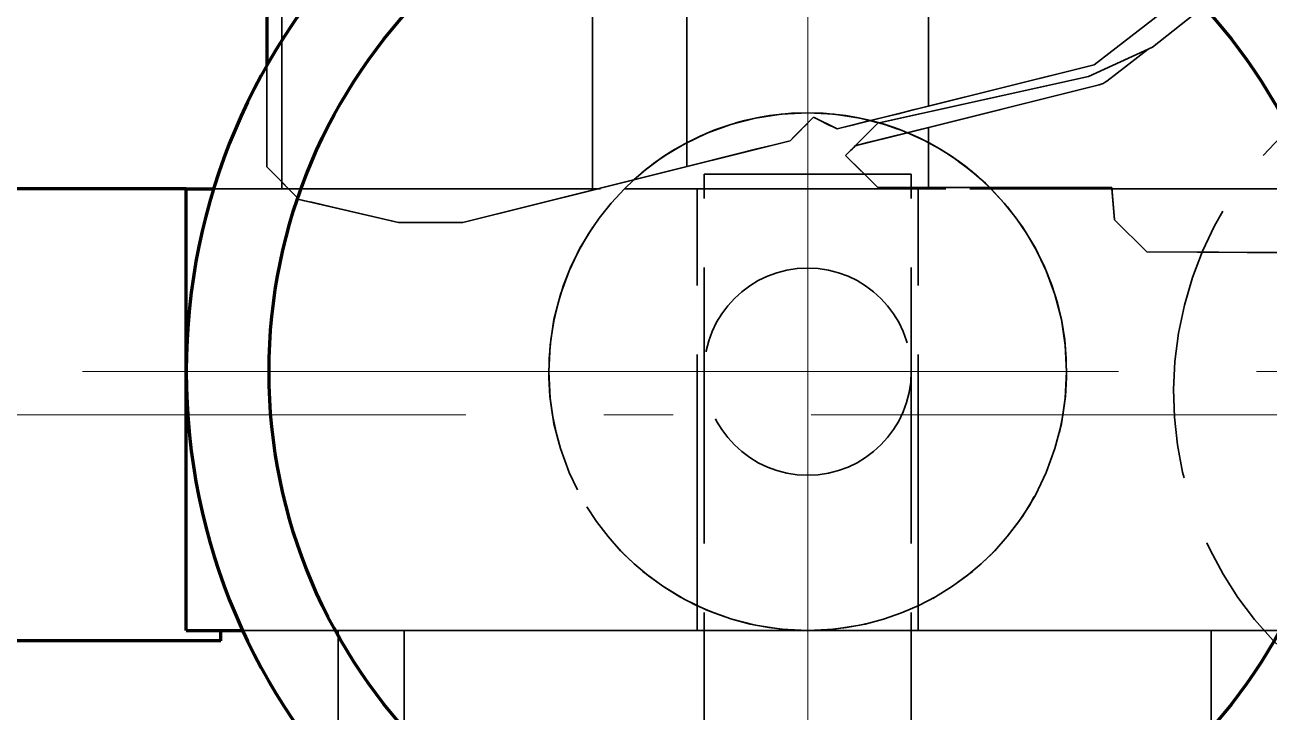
# Model space of a CAD drawing. Header units: millimetres. Extents: x 0 to 2382, y 0 to 420.
# Drawn here: x 147.84 to 165.85, y 349.09 to 359.04 of the extents above; entities that cross this region are included whole.
import ezdxf

# ---------------------------------------------------------------- set-up
doc = ezdxf.new("R2010")
doc.units = ezdxf.units.MM
doc.linetypes.add('IRAM-E-TRAZOS', pattern=[5, 4, -1])
doc.linetypes.add('IRAM-F-TRAZO-PUNTO', pattern=[20, 15, -2, 1, -2])
for name, color, linetype, lineweight in [('01-VISIBLE', 7, 'CONTINUOUS', 70), ('02-OCULTA', 4, 'IRAM-E-TRAZOS', 35), ('03-EJE', 1, 'IRAM-F-TRAZO-PUNTO', 18), ('08-FINA', 5, 'CONTINUOUS', 18)]:
    doc.layers.add(name, color=color, linetype=linetype, lineweight=lineweight)

msp = doc.modelspace()

# ---------------------------------------------------------------- linework, layer by layer
at = {"layer": '01-VISIBLE'}
for p, q in [((151.342, 362.741), (151.342, 358.459)), ((150.172, 356.671), (146.222, 356.671)), ((150.172, 350.271), (150.172, 356.671)), ((150.672, 350.121), (146.222, 350.121))]:
    msp.add_line(p, q, dxfattribs=at)
for points in [[(150.172, 356.671), (150.238, 356.671), (150.305, 356.671), (150.371, 356.671), (150.438, 356.671), (150.504, 356.671), (150.571, 356.671)], [(150.172, 350.271), (150.308, 350.271), (150.444, 350.271), (150.581, 350.271), (150.717, 350.271), (150.854, 350.271), (150.99, 350.271)], [(150.672, 350.121), (150.672, 350.146), (150.672, 350.171), (150.672, 350.196), (150.672, 350.221), (150.672, 350.246), (150.672, 350.271)]]:
    msp.add_lwpolyline(points, dxfattribs=at)
msp.add_circle((159.172, 354.021), 7.8, dxfattribs=at)
for start, end in [(90, -90), (-90, 90)]:
    msp.add_arc((159.172, 354.021), 9, start, end, dxfattribs=at)
at = {"layer": '02-OCULTA'}
for p, q in [((160.922, 357.867), (160.922, 368.803)), ((157.422, 356.993), (157.422, 367.995)), ((163.322, 358.466), (173.057, 366.001)), ((169.927, 363.291), (164.167, 358.721)), ((151.342, 362.741), (151.342, 356.986)), ((163.322, 358.466), (165.65, 360.269)), ((151.557, 356.671), (151.557, 360.116)), ((151.557, 356.671), (151.557, 360.116)), ((151.557, 356.769), (151.557, 360.116)), ((151.557, 356.769), (151.557, 360.116)), ((156.057, 356.671), (156.057, 360.116)), ((156.057, 356.671), (156.057, 360.116)), ((165.849, 360.056), (164.167, 358.721)), ((164.167, 358.721), (163.237, 358.296)), ((164.167, 358.721), (163.237, 358.296)), ((163.237, 358.296), (164.105, 358.693)), ((163.237, 358.296), (164.105, 358.693)), ((164.105, 358.693), (163.505, 358.229)), ((164.105, 358.693), (163.505, 358.229)), ((151.342, 358.459), (151.342, 356.986)), ((159.597, 357.536), (163.322, 358.466)), ((160.085, 357.658), (163.322, 358.466)), ((163.237, 358.296), (160.187, 357.621)), ((160.187, 357.621), (163.237, 358.296)), ((163.237, 358.296), (160.206, 357.626)), ((160.206, 357.626), (163.237, 358.296)), ((163.48, 358.212), (163.453, 358.197)), ((163.48, 358.212), (163.453, 358.197)), ((163.505, 358.229), (163.48, 358.212)), ((163.505, 358.229), (163.48, 358.212)), ((163.394, 358.175), (159.862, 357.294)), ((163.394, 358.175), (160.617, 357.482)), ((163.424, 358.184), (163.394, 358.175)), ((163.424, 358.184), (163.394, 358.175)), ((163.453, 358.197), (163.424, 358.184)), ((163.453, 358.197), (163.424, 358.184)), ((158.917, 357.366), (159.257, 357.706)), ((158.917, 357.366), (159.257, 357.706)), ((159.257, 357.706), (159.597, 357.536)), ((159.257, 357.706), (159.597, 357.536)), ((159.597, 357.536), (160.085, 357.658)), ((160.187, 357.621), (159.722, 357.151)), ((159.862, 357.294), (160.187, 357.621)), ((160.922, 356.686), (160.922, 357.558)), ((154.177, 356.181), (158.917, 357.366)), ((156.654, 356.801), (158.917, 357.366)), ((160.617, 357.482), (159.862, 357.294)), ((159.862, 357.294), (159.722, 357.151)), ((159.722, 357.151), (160.187, 356.686)), ((159.722, 357.151), (160.187, 356.686)), ((151.342, 356.986), (151.807, 356.516)), ((151.342, 356.986), (151.807, 356.516)), ((151.653, 356.671), (151.557, 356.769)), ((151.653, 356.671), (151.557, 356.769)), ((154.177, 356.181), (156.654, 356.801)), ((157.672, 341.53), (157.672, 356.88)), ((160.672, 341.53), (160.672, 356.88)), ((150.672, 356.671), (150.172, 356.671)), ((150.172, 350.271), (150.172, 356.671)), ((151.557, 356.671), (156.057, 356.671)), ((151.557, 356.671), (156.057, 356.671)), ((151.653, 356.671), (156.057, 356.671)), ((151.653, 356.671), (156.057, 356.671)), ((152.172, 356.671), (156.518, 356.671)), ((152.172, 356.671), (166.172, 356.671)), ((152.172, 356.671), (156.137, 356.671)), ((152.172, 356.671), (156.137, 356.671)), ((156.137, 356.671), (154.177, 356.181)), ((156.137, 356.671), (154.177, 356.181)), ((156.518, 356.671), (161.825, 356.671)), ((157.572, 350.271), (157.572, 356.671)), ((160.187, 356.686), (161.81, 356.686)), ((160.187, 356.686), (163.577, 356.686)), ((160.772, 350.271), (160.772, 356.671)), ((161.81, 356.686), (163.577, 356.686)), ((161.825, 356.671), (166.172, 356.671)), ((163.577, 356.686), (163.617, 356.221)), ((163.577, 356.686), (163.617, 356.221)), ((163.578, 356.671), (166.172, 356.671)), ((163.617, 356.221), (163.578, 356.671)), ((163.578, 356.671), (166.172, 356.671)), ((163.617, 356.221), (163.578, 356.671)), ((151.807, 356.516), (153.247, 356.181)), ((151.807, 356.516), (153.247, 356.181)), ((153.247, 356.181), (152.172, 356.432)), ((153.247, 356.181), (152.172, 356.432)), ((153.247, 356.181), (154.177, 356.181)), ((153.247, 356.181), (154.177, 356.181)), ((154.177, 356.181), (153.247, 356.181)), ((154.177, 356.181), (153.247, 356.181)), ((163.617, 356.221), (164.082, 355.756)), ((163.617, 356.221), (164.082, 355.756)), ((164.082, 355.756), (163.617, 356.221)), ((164.082, 355.756), (163.617, 356.221)), ((164.082, 355.756), (168.007, 355.734)), ((166.172, 355.745), (164.082, 355.756)), ((166.172, 355.745), (164.082, 355.756)), ((164.082, 355.756), (179.152, 355.671)), ((150.672, 350.271), (150.172, 350.271)), ((150.672, 350.271), (150.172, 350.271)), ((152.172, 350.271), (159.172, 350.271)), ((152.172, 350.271), (166.172, 350.271)), ((152.372, 348.221), (152.372, 350.271)), ((153.328, 348.221), (153.328, 350.271)), ((159.172, 350.271), (166.172, 350.271)), ((165.016, 348.221), (165.016, 350.271))]:
    msp.add_line(p, q, dxfattribs=at)
for points in [[(159.597, 357.536), (159.817, 357.592), (160.038, 357.647), (160.259, 357.702), (160.48, 357.757), (160.701, 357.812), (160.922, 357.867)], [(160.922, 357.867), (160.701, 357.812), (160.48, 357.757), (160.259, 357.702), (160.038, 357.647), (159.817, 357.592), (159.597, 357.536)], [(158.917, 357.366), (158.973, 357.423), (159.03, 357.48), (159.087, 357.536), (159.143, 357.593), (159.2, 357.65), (159.257, 357.706)], [(159.257, 357.706), (159.2, 357.65), (159.143, 357.593), (159.087, 357.536), (159.03, 357.48), (158.973, 357.423), (158.917, 357.366)], [(159.257, 357.706), (159.313, 357.678), (159.37, 357.65), (159.427, 357.621), (159.483, 357.593), (159.54, 357.565), (159.597, 357.536)], [(159.597, 357.536), (159.54, 357.565), (159.483, 357.593), (159.427, 357.621), (159.37, 357.65), (159.313, 357.678), (159.257, 357.706)], [(159.862, 357.294), (160.039, 357.338), (160.215, 357.382), (160.392, 357.426), (160.569, 357.47), (160.745, 357.514), (160.922, 357.558)], [(160.922, 357.558), (160.745, 357.514), (160.569, 357.47), (160.392, 357.426), (160.215, 357.382), (160.039, 357.338), (159.862, 357.294)], [(158.917, 357.366), (158.667, 357.304), (158.418, 357.242), (158.169, 357.18), (157.92, 357.117), (157.671, 357.055), (157.422, 356.993)], [(157.422, 356.993), (157.671, 357.055), (157.92, 357.117), (158.169, 357.18), (158.418, 357.242), (158.667, 357.304), (158.917, 357.366)], [(159.862, 357.294), (159.839, 357.27), (159.815, 357.246), (159.792, 357.223), (159.769, 357.199), (159.745, 357.175), (159.722, 357.151)], [(159.722, 357.151), (159.745, 357.175), (159.769, 357.199), (159.792, 357.223), (159.815, 357.246), (159.839, 357.27), (159.862, 357.294)], [(159.722, 357.151), (159.799, 357.074), (159.877, 356.996), (159.954, 356.919), (160.032, 356.841), (160.109, 356.764), (160.187, 356.686)], [(160.187, 356.686), (160.109, 356.764), (160.032, 356.841), (159.954, 356.919), (159.877, 356.996), (159.799, 357.074), (159.722, 357.151)], [(160.672, 356.88), (160.422, 356.88), (160.172, 356.88), (159.922, 356.88), (159.672, 356.88), (159.422, 356.88), (159.172, 356.88), (158.922, 356.88), (158.672, 356.88), (158.422, 356.88), (158.172, 356.88), (157.922, 356.88), (157.672, 356.88)], [(157.672, 356.88), (157.922, 356.88), (158.172, 356.88), (158.422, 356.88), (158.672, 356.88), (158.922, 356.88), (159.172, 356.88), (159.422, 356.88), (159.672, 356.88), (159.922, 356.88), (160.172, 356.88), (160.422, 356.88), (160.672, 356.88)], [(150.172, 350.271), (150.172, 350.527), (150.172, 350.783), (150.172, 351.039), (150.172, 351.295), (150.172, 351.551), (150.172, 351.807), (150.172, 352.063), (150.172, 352.319), (150.172, 352.575), (150.172, 352.831), (150.172, 353.087), (150.172, 353.343), (150.172, 353.599), (150.172, 353.855), (150.172, 354.111), (150.172, 354.367), (150.172, 354.623), (150.172, 354.879), (150.172, 355.135), (150.172, 355.391), (150.172, 355.647), (150.172, 355.903), (150.172, 356.159), (150.172, 356.415), (150.172, 356.671)], [(150.172, 356.671), (150.422, 356.671), (150.672, 356.671), (150.922, 356.671), (151.172, 356.671), (151.422, 356.671), (151.672, 356.671), (151.922, 356.671), (152.172, 356.671)], [(150.172, 356.671), (150.172, 356.415), (150.172, 356.159), (150.172, 355.903), (150.172, 355.647), (150.172, 355.391), (150.172, 355.135), (150.172, 354.879), (150.172, 354.623), (150.172, 354.367), (150.172, 354.111), (150.172, 353.855), (150.172, 353.599), (150.172, 353.343), (150.172, 353.087), (150.172, 352.831), (150.172, 352.575), (150.172, 352.319), (150.172, 352.063), (150.172, 351.807), (150.172, 351.551), (150.172, 351.295), (150.172, 351.039), (150.172, 350.783), (150.172, 350.527), (150.172, 350.271)], [(150.571, 356.671), (150.837, 356.671), (151.104, 356.671), (151.371, 356.671), (151.638, 356.671), (151.905, 356.671), (152.172, 356.671)], [(151.807, 356.516), (151.781, 356.542), (151.756, 356.568), (151.73, 356.594), (151.704, 356.62), (151.679, 356.646), (151.653, 356.671)], [(151.653, 356.671), (151.679, 356.646), (151.704, 356.62), (151.73, 356.594), (151.756, 356.568), (151.781, 356.542), (151.807, 356.516)], [(151.653, 356.671), (151.74, 356.671), (151.826, 356.671), (151.912, 356.671), (151.999, 356.671), (152.085, 356.671), (152.172, 356.671)], [(151.653, 356.671), (151.74, 356.671), (151.826, 356.671), (151.912, 356.671), (151.999, 356.671), (152.085, 356.671), (152.172, 356.671)], [(160.772, 356.671), (160.505, 356.671), (160.238, 356.671), (159.972, 356.671), (159.705, 356.671), (159.438, 356.671), (159.172, 356.671), (158.905, 356.671), (158.638, 356.671), (158.372, 356.671), (158.105, 356.671), (157.838, 356.671), (157.572, 356.671)], [(157.572, 356.671), (157.838, 356.671), (158.105, 356.671), (158.372, 356.671), (158.638, 356.671), (158.905, 356.671), (159.172, 356.671), (159.438, 356.671), (159.705, 356.671), (159.972, 356.671), (160.238, 356.671), (160.505, 356.671), (160.772, 356.671)], [(160.187, 356.686), (160.309, 356.686), (160.432, 356.686), (160.554, 356.686), (160.677, 356.686), (160.799, 356.686), (160.922, 356.686)], [(160.922, 356.686), (160.799, 356.686), (160.677, 356.686), (160.554, 356.686), (160.432, 356.686), (160.309, 356.686), (160.187, 356.686)], [(152.172, 356.432), (152.111, 356.446), (152.05, 356.46), (151.989, 356.474), (151.928, 356.488), (151.867, 356.502), (151.807, 356.516)], [(151.807, 356.516), (151.867, 356.502), (151.928, 356.488), (151.989, 356.474), (152.05, 356.46), (152.111, 356.446), (152.172, 356.432)], [(150.172, 350.271), (150.422, 350.271), (150.672, 350.271), (150.922, 350.271), (151.172, 350.271), (151.422, 350.271), (151.672, 350.271), (151.922, 350.271), (152.172, 350.271)], [(150.672, 350.271), (150.672, 350.246), (150.672, 350.221), (150.672, 350.196), (150.672, 350.171), (150.672, 350.146), (150.672, 350.121)], [(150.99, 350.271), (151.187, 350.271), (151.384, 350.271), (151.581, 350.271), (151.778, 350.271), (151.975, 350.271), (152.172, 350.271)], [(165.972, 350.271), (165.72, 350.271), (165.468, 350.271), (165.216, 350.271), (164.964, 350.271), (164.712, 350.271), (164.461, 350.271), (164.209, 350.271), (163.957, 350.271), (163.705, 350.271), (163.453, 350.271), (163.201, 350.271), (162.949, 350.271), (162.698, 350.271), (162.446, 350.271), (162.194, 350.271), (161.942, 350.271), (161.69, 350.271), (161.438, 350.271), (161.186, 350.271), (160.935, 350.271), (160.683, 350.271), (160.431, 350.271), (160.179, 350.271), (159.927, 350.271), (159.675, 350.271), (159.424, 350.271), (159.172, 350.271), (158.92, 350.271), (158.668, 350.271), (158.416, 350.271), (158.164, 350.271), (157.912, 350.271), (157.661, 350.271), (157.409, 350.271), (157.157, 350.271), (156.905, 350.271), (156.653, 350.271), (156.401, 350.271), (156.149, 350.271), (155.898, 350.271), (155.646, 350.271), (155.394, 350.271), (155.142, 350.271), (154.89, 350.271), (154.638, 350.271), (154.386, 350.271), (154.135, 350.271), (153.883, 350.271), (153.631, 350.271), (153.379, 350.271), (153.127, 350.271), (152.875, 350.271), (152.624, 350.271), (152.372, 350.271)], [(152.372, 350.271), (152.624, 350.271), (152.875, 350.271), (153.127, 350.271), (153.379, 350.271), (153.631, 350.271), (153.883, 350.271), (154.135, 350.271), (154.386, 350.271), (154.638, 350.271), (154.89, 350.271), (155.142, 350.271), (155.394, 350.271), (155.646, 350.271), (155.898, 350.271), (156.149, 350.271), (156.401, 350.271), (156.653, 350.271), (156.905, 350.271), (157.157, 350.271), (157.409, 350.271), (157.661, 350.271), (157.912, 350.271), (158.164, 350.271), (158.416, 350.271), (158.668, 350.271), (158.92, 350.271), (159.172, 350.271), (159.424, 350.271), (159.675, 350.271), (159.927, 350.271), (160.179, 350.271), (160.431, 350.271), (160.683, 350.271), (160.935, 350.271), (161.186, 350.271), (161.438, 350.271), (161.69, 350.271), (161.942, 350.271), (162.194, 350.271), (162.446, 350.271), (162.698, 350.271), (162.949, 350.271), (163.201, 350.271), (163.453, 350.271), (163.705, 350.271), (163.957, 350.271), (164.209, 350.271), (164.461, 350.271), (164.712, 350.271), (164.964, 350.271), (165.216, 350.271), (165.468, 350.271), (165.72, 350.271), (165.972, 350.271)], [(165.016, 350.271), (164.762, 350.271), (164.507, 350.271), (164.253, 350.271), (163.999, 350.271), (163.745, 350.271), (163.491, 350.271), (163.237, 350.271), (162.983, 350.271), (162.729, 350.271), (162.475, 350.271), (162.221, 350.271), (161.967, 350.271), (161.713, 350.271), (161.458, 350.271), (161.204, 350.271), (160.95, 350.271), (160.696, 350.271), (160.442, 350.271), (160.188, 350.271), (159.934, 350.271), (159.68, 350.271), (159.426, 350.271), (159.172, 350.271), (158.918, 350.271), (158.663, 350.271), (158.409, 350.271), (158.155, 350.271), (157.901, 350.271), (157.647, 350.271), (157.393, 350.271), (157.139, 350.271), (156.885, 350.271), (156.631, 350.271), (156.377, 350.271), (156.123, 350.271), (155.869, 350.271), (155.614, 350.271), (155.36, 350.271), (155.106, 350.271), (154.852, 350.271), (154.598, 350.271), (154.344, 350.271), (154.09, 350.271), (153.836, 350.271), (153.582, 350.271), (153.328, 350.271)], [(153.328, 350.271), (153.582, 350.271), (153.836, 350.271), (154.09, 350.271), (154.344, 350.271), (154.598, 350.271), (154.852, 350.271), (155.106, 350.271), (155.36, 350.271), (155.614, 350.271), (155.869, 350.271), (156.123, 350.271), (156.377, 350.271), (156.631, 350.271), (156.885, 350.271), (157.139, 350.271), (157.393, 350.271), (157.647, 350.271), (157.901, 350.271), (158.155, 350.271), (158.409, 350.271), (158.663, 350.271), (158.918, 350.271), (159.172, 350.271), (159.426, 350.271), (159.68, 350.271), (159.934, 350.271), (160.188, 350.271), (160.442, 350.271), (160.696, 350.271), (160.95, 350.271), (161.204, 350.271), (161.458, 350.271), (161.713, 350.271), (161.967, 350.271), (162.221, 350.271), (162.475, 350.271), (162.729, 350.271), (162.983, 350.271), (163.237, 350.271), (163.491, 350.271), (163.745, 350.271), (163.999, 350.271), (164.253, 350.271), (164.507, 350.271), (164.762, 350.271), (165.016, 350.271)], [(160.772, 350.271), (160.505, 350.271), (160.238, 350.271), (159.972, 350.271), (159.705, 350.271), (159.438, 350.271), (159.172, 350.271), (158.905, 350.271), (158.638, 350.271), (158.372, 350.271), (158.105, 350.271), (157.838, 350.271), (157.572, 350.271)], [(157.572, 350.271), (157.838, 350.271), (158.105, 350.271), (158.372, 350.271), (158.638, 350.271), (158.905, 350.271), (159.172, 350.271), (159.438, 350.271), (159.705, 350.271), (159.972, 350.271), (160.238, 350.271), (160.505, 350.271), (160.772, 350.271)]]:
    msp.add_lwpolyline(points, dxfattribs=at)
for radius in [9, 3.75, 1.5, 1.5, 1.5]:
    msp.add_circle((159.172, 354.021), radius, dxfattribs=at)
for centre, radius, start, end in [((169.672, 353.721), 5.2, 94.5886, -122.7069), ((159.172, 354.021), 3.75, 44.9643, 135.0357), ((159.172, 354.021), 3.75, 75.8986, 132.1687), ((159.172, 354.021), 3.75, 75.8986, 132.1687), ((159.172, 354.021), 3.75, 45.2892, 73.981), ((159.172, 354.021), 3.75, 67.3364, 73.981), ((159.172, 354.021), 3.75, 45.2892, 67.3364), ((159.172, 354.021), 3.75, 135.0357, -90), ((159.172, 354.021), 3.75, -90, 44.9643)]:
    msp.add_arc(centre, radius, start, end, dxfattribs=at)
at = {"layer": '03-EJE'}
for p, q in [((159.172, 154.721), (159.172, 372.326)), ((159.172, 343.521), (159.172, 364.521)), ((148.672, 354.021), (169.672, 354.021)), ((139.222, 353.396), (169.672, 353.396))]:
    msp.add_line(p, q, dxfattribs=at)
at = {"layer": '08-FINA'}
msp.add_circle((169.172, 359.024), 32.625, dxfattribs=at)

doc.saveas('drawing.dxf')
